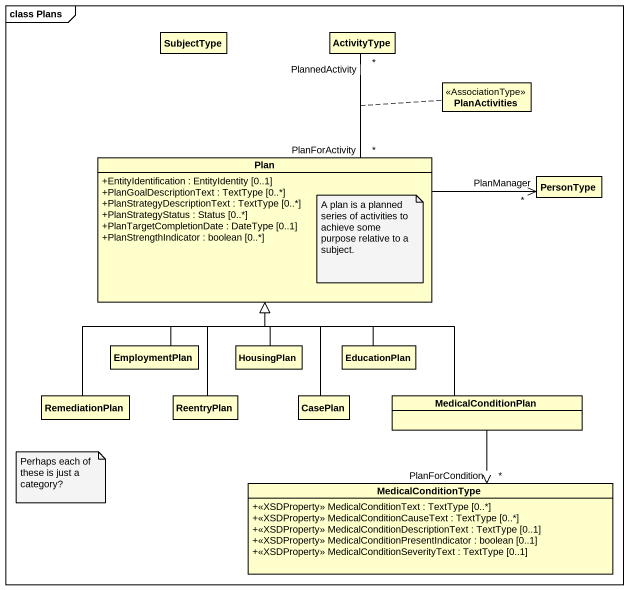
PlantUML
@startuml
mainframe class Plans
hide circle
hide empty members
skinparam classAttributeIconSize 0
class SubjectType
class ActivityType
class PlanActivities <<AssociationType>>
class Plan {
  +EntityIdentification : EntityIdentity [0..1]
  +PlanGoalDescriptionText : TextType [0..*]
  +PlanStrategyDescriptionText : TextType [0..*]
  +PlanStrategyStatus : Status [0..*]
  +PlanTargetCompletionDate : DateType [0..1]
  +PlanStrengthIndicator : boolean [0..*]
}
class PersonType
class EmploymentPlan
class HousingPlan
class EducationPlan
class RemediationPlan
class ReentryPlan
class CasePlan
class MedicalConditionPlan
class MedicalConditionType {
  +<<XSDProperty>> MedicalConditionText : TextType [0..*]
  +<<XSDProperty>> MedicalConditionCauseText : TextType [0..*]
  +<<XSDProperty>> MedicalConditionDescriptionText : TextType [0..1]
  +<<XSDProperty>> MedicalConditionPresentIndicator : boolean [0..1]
  +<<XSDProperty>> MedicalConditionSeverityText : TextType [0..1]
}
Plan "PlanForActivity\n*" -up- "PlannedActivity\n*" ActivityType
(Plan, ActivityType) .. PlanActivities
Plan -right-> "PlanManager\n*" PersonType
EmploymentPlan -up-|> Plan
HousingPlan -up-|> Plan
EducationPlan -up-|> Plan
RemediationPlan -up-|> Plan
ReentryPlan -up-|> Plan
CasePlan -up-|> Plan
MedicalConditionPlan -up-|> Plan
MedicalConditionPlan --> "PlanForCondition\n*" MedicalConditionType
note as N1
  A plan is a planned series of activities to achieve some purpose relative to a subject.
end note
note as N2
  Perhaps each of these is just a category?
end note
@enduml
